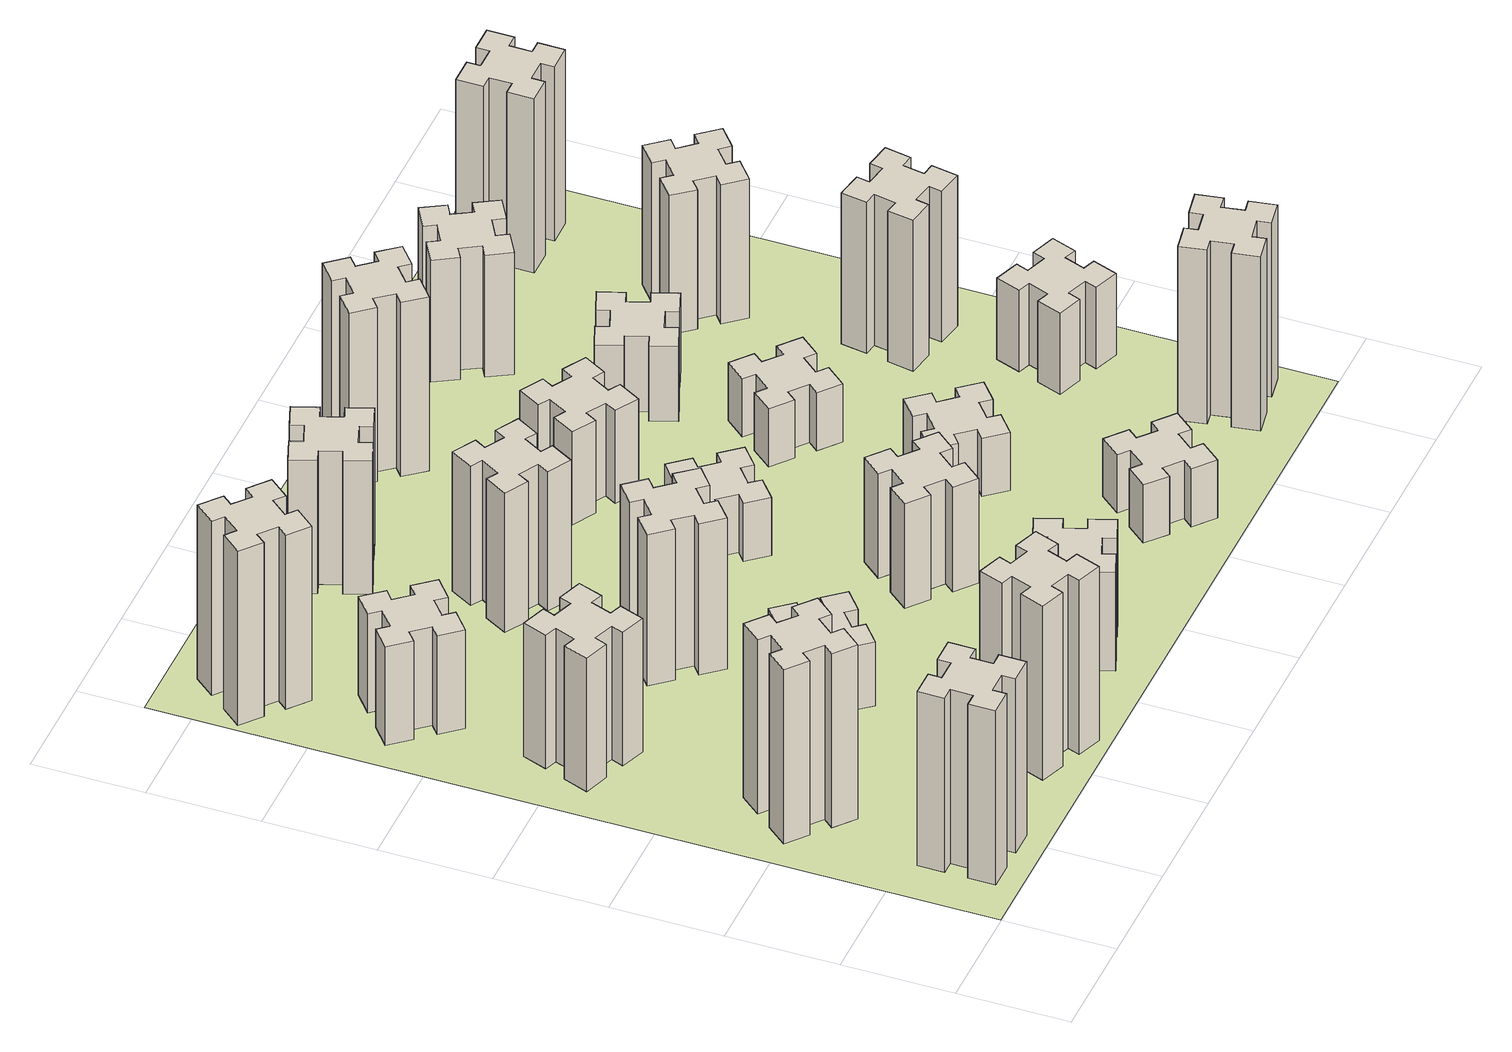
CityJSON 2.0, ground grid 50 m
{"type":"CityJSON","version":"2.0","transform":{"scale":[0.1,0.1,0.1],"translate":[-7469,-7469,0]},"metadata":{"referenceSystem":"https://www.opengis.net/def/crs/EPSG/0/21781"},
"CityObjects":{
"building1":{"type":"Building","attributes":{"class":"1000","function":"1000","usage":"1000","yearOfConstruction":2016,"roofType":"1000","measuredHeight":90,"storeysAboveGround":30,"storeysBelowGround":0},"geometry":[{"type":"Solid","lod":"1","boundaries":[[[[0,1,2,3,4,5,6,7,8,9,10,11,12,13,14,15,16,17,18,19]],[[17,16,20,21]],[[16,15,22,20]],[[15,14,23,22]],[[14,13,24,23]],[[13,12,25,24]],[[12,11,26,25]],[[11,10,27,26]],[[10,9,28,27]],[[9,8,29,28]],[[8,7,30,29]],[[7,6,31,30]],[[6,5,32,31]],[[5,4,33,32]],[[4,3,34,33]],[[3,2,35,34]],[[2,1,36,35]],[[1,0,37,36]],[[0,19,38,37]],[[19,18,39,38]],[[18,17,21,39]],[[24,25,26,27,28,29,30,31,32,33,34,35,36,37,38,39,21,20,22,23]]]]}]},
"building2":{"type":"Building","attributes":{"class":"1000","function":"1000","usage":"1000","yearOfConstruction":2016,"roofType":"1000","measuredHeight":90,"storeysAboveGround":30,"storeysBelowGround":0},"geometry":[{"type":"Solid","lod":"1","boundaries":[[[[40,41,42,43,44,45,46,47,48,49,50,51,52,53,54,55,56,57,58,59]],[[57,56,60,61]],[[56,55,62,60]],[[55,54,63,62]],[[54,53,64,63]],[[53,52,65,64]],[[52,51,66,65]],[[51,50,67,66]],[[50,49,68,67]],[[49,48,69,68]],[[48,47,70,69]],[[47,46,71,70]],[[46,45,72,71]],[[45,44,73,72]],[[44,43,74,73]],[[43,42,75,74]],[[42,41,76,75]],[[41,40,77,76]],[[40,59,78,77]],[[59,58,79,78]],[[58,57,61,79]],[[64,65,66,67,68,69,70,71,72,73,74,75,76,77,78,79,61,60,62,63]]]]}]},
"building3":{"type":"Building","attributes":{"class":"1000","function":"1000","usage":"1000","yearOfConstruction":2016,"roofType":"1000","measuredHeight":69,"storeysAboveGround":30,"storeysBelowGround":0},"geometry":[{"type":"Solid","lod":"1","boundaries":[[[[80,81,82,83,84,85,86,87,88,89,90,91,92,93,94,95,96,97,98,99]],[[97,96,100,101]],[[96,95,102,100]],[[95,94,103,102]],[[94,93,104,103]],[[93,92,105,104]],[[92,91,106,105]],[[91,90,107,106]],[[90,89,108,107]],[[89,88,109,108]],[[88,87,110,109]],[[87,86,111,110]],[[86,85,112,111]],[[85,84,113,112]],[[84,83,114,113]],[[83,82,115,114]],[[82,81,116,115]],[[81,80,117,116]],[[80,99,118,117]],[[99,98,119,118]],[[98,97,101,119]],[[104,105,106,107,108,109,110,111,112,113,114,115,116,117,118,119,101,100,102,103]]]]}]},
"building4":{"type":"Building","attributes":{"class":"1000","function":"1000","usage":"1000","yearOfConstruction":2016,"roofType":"1000","measuredHeight":51,"storeysAboveGround":30,"storeysBelowGround":0},"geometry":[{"type":"Solid","lod":"1","boundaries":[[[[120,121,122,123,124,125,126,127,128,129,130,131,132,133,134,135,136,137,138,139]],[[137,136,140,141]],[[136,135,142,140]],[[135,134,143,142]],[[134,133,144,143]],[[133,132,145,144]],[[132,131,146,145]],[[131,130,147,146]],[[130,129,148,147]],[[129,128,149,148]],[[128,127,150,149]],[[127,126,151,150]],[[126,125,152,151]],[[125,124,153,152]],[[124,123,154,153]],[[123,122,155,154]],[[122,121,156,155]],[[121,120,157,156]],[[120,139,158,157]],[[139,138,159,158]],[[138,137,141,159]],[[144,145,146,147,148,149,150,151,152,153,154,155,156,157,158,159,141,140,142,143]]]]}]},
"building5":{"type":"Building","attributes":{"class":"1000","function":"1000","usage":"1000","yearOfConstruction":2016,"roofType":"1000","measuredHeight":90,"storeysAboveGround":30,"storeysBelowGround":0},"geometry":[{"type":"Solid","lod":"1","boundaries":[[[[160,161,162,163,164,165,166,167,168,169,170,171,172,173,174,175,176,177,178,179]],[[177,176,180,181]],[[176,175,182,180]],[[175,174,183,182]],[[174,173,184,183]],[[173,172,185,184]],[[172,171,186,185]],[[171,170,187,186]],[[170,169,188,187]],[[169,168,189,188]],[[168,167,190,189]],[[167,166,191,190]],[[166,165,192,191]],[[165,164,193,192]],[[164,163,194,193]],[[163,162,195,194]],[[162,161,196,195]],[[161,160,197,196]],[[160,179,198,197]],[[179,178,199,198]],[[178,177,181,199]],[[184,185,186,187,188,189,190,191,192,193,194,195,196,197,198,199,181,180,182,183]]]]}]},
"building6":{"type":"Building","attributes":{"class":"1000","function":"1000","usage":"1000","yearOfConstruction":2016,"roofType":"1000","measuredHeight":90,"storeysAboveGround":30,"storeysBelowGround":0},"geometry":[{"type":"Solid","lod":"1","boundaries":[[[[200,201,202,203,204,205,206,207,208,209,210,211,212,213,214,215,216,217,218,219]],[[217,216,220,221]],[[216,215,222,220]],[[215,214,223,222]],[[214,213,224,223]],[[213,212,225,224]],[[212,211,226,225]],[[211,210,227,226]],[[210,209,228,227]],[[209,208,229,228]],[[208,207,230,229]],[[207,206,231,230]],[[206,205,232,231]],[[205,204,233,232]],[[204,203,234,233]],[[203,202,235,234]],[[202,201,236,235]],[[201,200,237,236]],[[200,219,238,237]],[[219,218,239,238]],[[218,217,221,239]],[[224,225,226,227,228,229,230,231,232,233,234,235,236,237,238,239,221,220,222,223]]]]}]},
"building7":{"type":"Building","attributes":{"class":"1000","function":"1000","usage":"1000","yearOfConstruction":2016,"roofType":"1000","measuredHeight":33,"storeysAboveGround":30,"storeysBelowGround":0},"geometry":[{"type":"Solid","lod":"1","boundaries":[[[[240,241,242,243,244,245,246,247,248,249,250,251,252,253,254,255,256,257,258,259]],[[257,256,260,261]],[[256,255,262,260]],[[255,254,263,262]],[[254,253,264,263]],[[253,252,265,264]],[[252,251,266,265]],[[251,250,267,266]],[[250,249,268,267]],[[249,248,269,268]],[[248,247,270,269]],[[247,246,271,270]],[[246,245,272,271]],[[245,244,273,272]],[[244,243,274,273]],[[243,242,275,274]],[[242,241,276,275]],[[241,240,277,276]],[[240,259,278,277]],[[259,258,279,278]],[[258,257,261,279]],[[264,265,266,267,268,269,270,271,272,273,274,275,276,277,278,279,261,260,262,263]]]]}]},
"building8":{"type":"Building","attributes":{"class":"1000","function":"1000","usage":"1000","yearOfConstruction":2016,"roofType":"1000","measuredHeight":78,"storeysAboveGround":30,"storeysBelowGround":0},"geometry":[{"type":"Solid","lod":"1","boundaries":[[[[280,281,282,283,284,285,286,287,288,289,290,291,292,293,294,295,296,297,298,299]],[[297,296,300,301]],[[296,295,302,300]],[[295,294,303,302]],[[294,293,304,303]],[[293,292,305,304]],[[292,291,306,305]],[[291,290,307,306]],[[290,289,308,307]],[[289,288,309,308]],[[288,287,310,309]],[[287,286,311,310]],[[286,285,312,311]],[[285,284,313,312]],[[284,283,314,313]],[[283,282,315,314]],[[282,281,316,315]],[[281,280,317,316]],[[280,299,318,317]],[[299,298,319,318]],[[298,297,301,319]],[[304,305,306,307,308,309,310,311,312,313,314,315,316,317,318,319,301,300,302,303]]]]}]},
"building9":{"type":"Building","attributes":{"class":"1000","function":"1000","usage":"1000","yearOfConstruction":2016,"roofType":"1000","measuredHeight":51,"storeysAboveGround":30,"storeysBelowGround":0},"geometry":[{"type":"Solid","lod":"1","boundaries":[[[[320,321,322,323,324,325,326,327,328,329,330,331,332,333,334,335,336,337,338,339]],[[337,336,340,341]],[[336,335,342,340]],[[335,334,343,342]],[[334,333,344,343]],[[333,332,345,344]],[[332,331,346,345]],[[331,330,347,346]],[[330,329,348,347]],[[329,328,349,348]],[[328,327,350,349]],[[327,326,351,350]],[[326,325,352,351]],[[325,324,353,352]],[[324,323,354,353]],[[323,322,355,354]],[[322,321,356,355]],[[321,320,357,356]],[[320,339,358,357]],[[339,338,359,358]],[[338,337,341,359]],[[344,345,346,347,348,349,350,351,352,353,354,355,356,357,358,359,341,340,342,343]]]]}]},
"building10":{"type":"Building","attributes":{"class":"1000","function":"1000","usage":"1000","yearOfConstruction":2016,"roofType":"1000","measuredHeight":72,"storeysAboveGround":30,"storeysBelowGround":0},"geometry":[{"type":"Solid","lod":"1","boundaries":[[[[360,361,362,363,364,365,366,367,368,369,370,371,372,373,374,375,376,377,378,379]],[[377,376,380,381]],[[376,375,382,380]],[[375,374,383,382]],[[374,373,384,383]],[[373,372,385,384]],[[372,371,386,385]],[[371,370,387,386]],[[370,369,388,387]],[[369,368,389,388]],[[368,367,390,389]],[[367,366,391,390]],[[366,365,392,391]],[[365,364,393,392]],[[364,363,394,393]],[[363,362,395,394]],[[362,361,396,395]],[[361,360,397,396]],[[360,379,398,397]],[[379,378,399,398]],[[378,377,381,399]],[[384,385,386,387,388,389,390,391,392,393,394,395,396,397,398,399,381,380,382,383]]]]}]},
"building11":{"type":"Building","attributes":{"class":"1000","function":"1000","usage":"1000","yearOfConstruction":2016,"roofType":"1000","measuredHeight":69,"storeysAboveGround":30,"storeysBelowGround":0},"geometry":[{"type":"Solid","lod":"1","boundaries":[[[[400,401,402,403,404,405,406,407,408,409,410,411,412,413,414,415,416,417,418,419]],[[417,416,420,421]],[[416,415,422,420]],[[415,414,423,422]],[[414,413,424,423]],[[413,412,425,424]],[[412,411,426,425]],[[411,410,427,426]],[[410,409,428,427]],[[409,408,429,428]],[[408,407,430,429]],[[407,406,431,430]],[[406,405,432,431]],[[405,404,433,432]],[[404,403,434,433]],[[403,402,435,434]],[[402,401,436,435]],[[401,400,437,436]],[[400,419,438,437]],[[419,418,439,438]],[[418,417,421,439]],[[424,425,426,427,428,429,430,431,432,433,434,435,436,437,438,439,421,420,422,423]]]]}]},
"building12":{"type":"Building","attributes":{"class":"1000","function":"1000","usage":"1000","yearOfConstruction":2016,"roofType":"1000","measuredHeight":54,"storeysAboveGround":30,"storeysBelowGround":0},"geometry":[{"type":"Solid","lod":"1","boundaries":[[[[440,441,442,443,444,445,446,447,448,449,450,451,452,453,454,455,456,457,458,459]],[[457,456,460,461]],[[456,455,462,460]],[[455,454,463,462]],[[454,453,464,463]],[[453,452,465,464]],[[452,451,466,465]],[[451,450,467,466]],[[450,449,468,467]],[[449,448,469,468]],[[448,447,470,469]],[[447,446,471,470]],[[446,445,472,471]],[[445,444,473,472]],[[444,443,474,473]],[[443,442,475,474]],[[442,441,476,475]],[[441,440,477,476]],[[440,459,478,477]],[[459,458,479,478]],[[458,457,461,479]],[[464,465,466,467,468,469,470,471,472,473,474,475,476,477,478,479,461,460,462,463]]]]}]},
"building13":{"type":"Building","attributes":{"class":"1000","function":"1000","usage":"1000","yearOfConstruction":2016,"roofType":"1000","measuredHeight":30,"storeysAboveGround":30,"storeysBelowGround":0},"geometry":[{"type":"Solid","lod":"1","boundaries":[[[[480,481,482,483,484,485,486,487,488,489,490,491,492,493,494,495,496,497,498,499]],[[497,496,500,501]],[[496,495,502,500]],[[495,494,503,502]],[[494,493,504,503]],[[493,492,505,504]],[[492,491,506,505]],[[491,490,507,506]],[[490,489,508,507]],[[489,488,509,508]],[[488,487,510,509]],[[487,486,511,510]],[[486,485,512,511]],[[485,484,513,512]],[[484,483,514,513]],[[483,482,515,514]],[[482,481,516,515]],[[481,480,517,516]],[[480,499,518,517]],[[499,498,519,518]],[[498,497,501,519]],[[504,505,506,507,508,509,510,511,512,513,514,515,516,517,518,519,501,500,502,503]]]]}]},
"building14":{"type":"Building","attributes":{"class":"1000","function":"1000","usage":"1000","yearOfConstruction":2016,"roofType":"1000","measuredHeight":48,"storeysAboveGround":30,"storeysBelowGround":0},"geometry":[{"type":"Solid","lod":"1","boundaries":[[[[520,521,522,523,524,525,526,527,528,529,530,531,532,533,534,535,536,537,538,539]],[[537,536,540,541]],[[536,535,542,540]],[[535,534,543,542]],[[534,533,544,543]],[[533,532,545,544]],[[532,531,546,545]],[[531,530,547,546]],[[530,529,548,547]],[[529,528,549,548]],[[528,527,550,549]],[[527,526,551,550]],[[526,525,552,551]],[[525,524,553,552]],[[524,523,554,553]],[[523,522,555,554]],[[522,521,556,555]],[[521,520,557,556]],[[520,539,558,557]],[[539,538,559,558]],[[538,537,541,559]],[[544,545,546,547,548,549,550,551,552,553,554,555,556,557,558,559,541,540,542,543]]]]}]},
"building15":{"type":"Building","attributes":{"class":"1000","function":"1000","usage":"1000","yearOfConstruction":2016,"roofType":"1000","measuredHeight":30,"storeysAboveGround":30,"storeysBelowGround":0},"geometry":[{"type":"Solid","lod":"1","boundaries":[[[[560,561,562,563,564,565,566,567,568,569,570,571,572,573,574,575,576,577,578,579]],[[577,576,580,581]],[[576,575,582,580]],[[575,574,583,582]],[[574,573,584,583]],[[573,572,585,584]],[[572,571,586,585]],[[571,570,587,586]],[[570,569,588,587]],[[569,568,589,588]],[[568,567,590,589]],[[567,566,591,590]],[[566,565,592,591]],[[565,564,593,592]],[[564,563,594,593]],[[563,562,595,594]],[[562,561,596,595]],[[561,560,597,596]],[[560,579,598,597]],[[579,578,599,598]],[[578,577,581,599]],[[584,585,586,587,588,589,590,591,592,593,594,595,596,597,598,599,581,580,582,583]]]]}]},
"building16":{"type":"Building","attributes":{"class":"1000","function":"1000","usage":"1000","yearOfConstruction":2016,"roofType":"1000","measuredHeight":90,"storeysAboveGround":30,"storeysBelowGround":0},"geometry":[{"type":"Solid","lod":"1","boundaries":[[[[600,601,602,603,604,605,606,607,608,609,610,611,612,613,614,615,616,617,618,619]],[[617,616,620,621]],[[616,615,622,620]],[[615,614,623,622]],[[614,613,624,623]],[[613,612,625,624]],[[612,611,626,625]],[[611,610,627,626]],[[610,609,628,627]],[[609,608,629,628]],[[608,607,630,629]],[[607,606,631,630]],[[606,605,632,631]],[[605,604,633,632]],[[604,603,634,633]],[[603,602,635,634]],[[602,601,636,635]],[[601,600,637,636]],[[600,619,638,637]],[[619,618,639,638]],[[618,617,621,639]],[[624,625,626,627,628,629,630,631,632,633,634,635,636,637,638,639,621,620,622,623]]]]}]},
"building17":{"type":"Building","attributes":{"class":"1000","function":"1000","usage":"1000","yearOfConstruction":2016,"roofType":"1000","measuredHeight":30,"storeysAboveGround":30,"storeysBelowGround":0},"geometry":[{"type":"Solid","lod":"1","boundaries":[[[[640,641,642,643,644,645,646,647,648,649,650,651,652,653,654,655,656,657,658,659]],[[657,656,660,661]],[[656,655,662,660]],[[655,654,663,662]],[[654,653,664,663]],[[653,652,665,664]],[[652,651,666,665]],[[651,650,667,666]],[[650,649,668,667]],[[649,648,669,668]],[[648,647,670,669]],[[647,646,671,670]],[[646,645,672,671]],[[645,644,673,672]],[[644,643,674,673]],[[643,642,675,674]],[[642,641,676,675]],[[641,640,677,676]],[[640,659,678,677]],[[659,658,679,678]],[[658,657,661,679]],[[664,665,666,667,668,669,670,671,672,673,674,675,676,677,678,679,661,660,662,663]]]]}]},
"building18":{"type":"Building","attributes":{"class":"1000","function":"1000","usage":"1000","yearOfConstruction":2016,"roofType":"1000","measuredHeight":30,"storeysAboveGround":30,"storeysBelowGround":0},"geometry":[{"type":"Solid","lod":"1","boundaries":[[[[680,681,682,683,684,685,686,687,688,689,690,691,692,693,694,695,696,697,698,699]],[[697,696,700,701]],[[696,695,702,700]],[[695,694,703,702]],[[694,693,704,703]],[[693,692,705,704]],[[692,691,706,705]],[[691,690,707,706]],[[690,689,708,707]],[[689,688,709,708]],[[688,687,710,709]],[[687,686,711,710]],[[686,685,712,711]],[[685,684,713,712]],[[684,683,714,713]],[[683,682,715,714]],[[682,681,716,715]],[[681,680,717,716]],[[680,699,718,717]],[[699,698,719,718]],[[698,697,701,719]],[[704,705,706,707,708,709,710,711,712,713,714,715,716,717,718,719,701,700,702,703]]]]}]},
"building19":{"type":"Building","attributes":{"class":"1000","function":"1000","usage":"1000","yearOfConstruction":2016,"roofType":"1000","measuredHeight":39,"storeysAboveGround":30,"storeysBelowGround":0},"geometry":[{"type":"Solid","lod":"1","boundaries":[[[[720,721,722,723,724,725,726,727,728,729,730,731,732,733,734,735,736,737,738,739]],[[737,736,740,741]],[[736,735,742,740]],[[735,734,743,742]],[[734,733,744,743]],[[733,732,745,744]],[[732,731,746,745]],[[731,730,747,746]],[[730,729,748,747]],[[729,728,749,748]],[[728,727,750,749]],[[727,726,751,750]],[[726,725,752,751]],[[725,724,753,752]],[[724,723,754,753]],[[723,722,755,754]],[[722,721,756,755]],[[721,720,757,756]],[[720,739,758,757]],[[739,738,759,758]],[[738,737,741,759]],[[744,745,746,747,748,749,750,751,752,753,754,755,756,757,758,759,741,740,742,743]]]]}]},
"building20":{"type":"Building","attributes":{"class":"1000","function":"1000","usage":"1000","yearOfConstruction":2016,"roofType":"1000","measuredHeight":90,"storeysAboveGround":30,"storeysBelowGround":0},"geometry":[{"type":"Solid","lod":"1","boundaries":[[[[760,761,762,763,764,765,766,767,768,769,770,771,772,773,774,775,776,777,778,779]],[[777,776,780,781]],[[776,775,782,780]],[[775,774,783,782]],[[774,773,784,783]],[[773,772,785,784]],[[772,771,786,785]],[[771,770,787,786]],[[770,769,788,787]],[[769,768,789,788]],[[768,767,790,789]],[[767,766,791,790]],[[766,765,792,791]],[[765,764,793,792]],[[764,763,794,793]],[[763,762,795,794]],[[762,761,796,795]],[[761,760,797,796]],[[760,779,798,797]],[[779,778,799,798]],[[778,777,781,799]],[[784,785,786,787,788,789,790,791,792,793,794,795,796,797,798,799,781,780,782,783]]]]}]},
"building21":{"type":"Building","attributes":{"class":"1000","function":"1000","usage":"1000","yearOfConstruction":2016,"roofType":"1000","measuredHeight":63,"storeysAboveGround":30,"storeysBelowGround":0},"geometry":[{"type":"Solid","lod":"1","boundaries":[[[[800,801,802,803,804,805,806,807,808,809,810,811,812,813,814,815,816,817,818,819]],[[817,816,820,821]],[[816,815,822,820]],[[815,814,823,822]],[[814,813,824,823]],[[813,812,825,824]],[[812,811,826,825]],[[811,810,827,826]],[[810,809,828,827]],[[809,808,829,828]],[[808,807,830,829]],[[807,806,831,830]],[[806,805,832,831]],[[805,804,833,832]],[[804,803,834,833]],[[803,802,835,834]],[[802,801,836,835]],[[801,800,837,836]],[[800,819,838,837]],[[819,818,839,838]],[[818,817,821,839]],[[824,825,826,827,828,829,830,831,832,833,834,835,836,837,838,839,821,820,822,823]]]]}]},
"building22":{"type":"Building","attributes":{"class":"1000","function":"1000","usage":"1000","yearOfConstruction":2016,"roofType":"1000","measuredHeight":42,"storeysAboveGround":30,"storeysBelowGround":0},"geometry":[{"type":"Solid","lod":"1","boundaries":[[[[840,841,842,843,844,845,846,847,848,849,850,851,852,853,854,855,856,857,858,859]],[[857,856,860,861]],[[856,855,862,860]],[[855,854,863,862]],[[854,853,864,863]],[[853,852,865,864]],[[852,851,866,865]],[[851,850,867,866]],[[850,849,868,867]],[[849,848,869,868]],[[848,847,870,869]],[[847,846,871,870]],[[846,845,872,871]],[[845,844,873,872]],[[844,843,874,873]],[[843,842,875,874]],[[842,841,876,875]],[[841,840,877,876]],[[840,859,878,877]],[[859,858,879,878]],[[858,857,861,879]],[[864,865,866,867,868,869,870,871,872,873,874,875,876,877,878,879,861,860,862,863]]]]}]},
"building23":{"type":"Building","attributes":{"class":"1000","function":"1000","usage":"1000","yearOfConstruction":2016,"roofType":"1000","measuredHeight":78,"storeysAboveGround":30,"storeysBelowGround":0},"geometry":[{"type":"Solid","lod":"1","boundaries":[[[[880,881,882,883,884,885,886,887,888,889,890,891,892,893,894,895,896,897,898,899]],[[897,896,900,901]],[[896,895,902,900]],[[895,894,903,902]],[[894,893,904,903]],[[893,892,905,904]],[[892,891,906,905]],[[891,890,907,906]],[[890,889,908,907]],[[889,888,909,908]],[[888,887,910,909]],[[887,886,911,910]],[[886,885,912,911]],[[885,884,913,912]],[[884,883,914,913]],[[883,882,915,914]],[[882,881,916,915]],[[881,880,917,916]],[[880,899,918,917]],[[899,898,919,918]],[[898,897,901,919]],[[904,905,906,907,908,909,910,911,912,913,914,915,916,917,918,919,901,900,902,903]]]]}]},
"building24":{"type":"Building","attributes":{"class":"1000","function":"1000","usage":"1000","yearOfConstruction":2016,"roofType":"1000","measuredHeight":72,"storeysAboveGround":30,"storeysBelowGround":0},"geometry":[{"type":"Solid","lod":"1","boundaries":[[[[920,921,922,923,924,925,926,927,928,929,930,931,932,933,934,935,936,937,938,939]],[[937,936,940,941]],[[936,935,942,940]],[[935,934,943,942]],[[934,933,944,943]],[[933,932,945,944]],[[932,931,946,945]],[[931,930,947,946]],[[930,929,948,947]],[[929,928,949,948]],[[928,927,950,949]],[[927,926,951,950]],[[926,925,952,951]],[[925,924,953,952]],[[924,923,954,953]],[[923,922,955,954]],[[922,921,956,955]],[[921,920,957,956]],[[920,939,958,957]],[[939,938,959,958]],[[938,937,941,959]],[[944,945,946,947,948,949,950,951,952,953,954,955,956,957,958,959,941,940,942,943]]]]}]},
"building25":{"type":"Building","attributes":{"class":"1000","function":"1000","usage":"1000","yearOfConstruction":2016,"roofType":"1000","measuredHeight":90,"storeysAboveGround":30,"storeysBelowGround":0},"geometry":[{"type":"Solid","lod":"1","boundaries":[[[[960,961,962,963,964,965,966,967,968,969,970,971,972,973,974,975,976,977,978,979]],[[977,976,980,981]],[[976,975,982,980]],[[975,974,983,982]],[[974,973,984,983]],[[973,972,985,984]],[[972,971,986,985]],[[971,970,987,986]],[[970,969,988,987]],[[969,968,989,988]],[[968,967,990,989]],[[967,966,991,990]],[[966,965,992,991]],[[965,964,993,992]],[[964,963,994,993]],[[963,962,995,994]],[[962,961,996,995]],[[961,960,997,996]],[[960,979,998,997]],[[979,978,999,998]],[[978,977,981,999]],[[984,985,986,987,988,989,990,991,992,993,994,995,996,997,998,999,981,980,982,983]]]]}]},
"landuse1":{"type":"LandUse","attributes":{"name":"plot1","function":"1010"},"geometry":[{"type":"MultiSurface","lod":"1","boundaries":[[[1000,1001,1002,1003]]]}]}
},
"vertices":[
[265,325,0],[265,225,0],[205,225,0],[205,105,0],[325,105,0],[325,165,0],[425,165,0],[425,105,0],[545,105,0],[545,225,0],[485,225,0],[485,325,0],[545,325,0],[545,445,0],[425,445,0],[425,385,0],[325,385,0],[325,445,0],[205,445,0],[205,325,0],[325,385,900],[325,445,900],[425,385,900],[425,445,900],[545,445,900],[545,325,900],[485,325,900],[485,225,900],[545,225,900],[545,105,900],[425,105,900],[425,165,900],[325,165,900],[325,105,900],[205,105,900],[205,225,900],[265,225,900],[265,325,900],[205,325,900],[205,445,900],
[484,1067,0],[408,1132,0],[446,1178,0],[354,1255,0],[277,1163,0],[323,1124,0],[259,1048,0],[213,1086,0],[136,994,0],[228,917,0],[266,963,0],[343,899,0],[304,853,0],[396,776,0],[473,868,0],[427,906,0],[492,983,0],[538,944,0],[615,1036,0],[523,1113,0],[492,983,900],[538,944,900],[427,906,900],[473,868,900],[396,776,900],[304,853,900],[343,899,900],[266,963,900],[228,917,900],[136,994,900],[213,1086,900],[259,1048,900],[323,1124,900],[277,1163,900],[354,1255,900],[446,1178,900],[408,1132,900],[484,1067,900],[523,1113,900],[615,1036,900],
[291,1869,0],[385,1835,0],[364,1779,0],[477,1737,0],[518,1850,0],[462,1871,0],[496,1965,0],[552,1944,0],[593,2057,0],[480,2098,0],[460,2042,0],[366,2076,0],[387,2132,0],[274,2173,0],[233,2060,0],[289,2040,0],[255,1946,0],[199,1967,0],[157,1854,0],[270,1813,0],[255,1946,690],[199,1967,690],[289,2040,690],[233,2060,690],[274,2173,690],[387,2132,690],[366,2076,690],[460,2042,690],[480,2098,690],[593,2057,690],[552,1944,690],[496,1965,690],[462,1871,690],[518,1850,690],[477,1737,690],[364,1779,690],[385,1835,690],[291,1869,690],[270,1813,690],[157,1854,690],
[492,2728,0],[427,2804,0],[473,2843,0],[396,2935,0],[304,2858,0],[343,2812,0],[266,2747,0],[228,2793,0],[136,2716,0],[213,2624,0],[259,2663,0],[323,2586,0],[277,2548,0],[354,2456,0],[446,2533,0],[408,2579,0],[484,2643,0],[523,2597,0],[615,2674,0],[538,2766,0],[484,2643,510],[523,2597,510],[408,2579,510],[446,2533,510],[354,2456,510],[277,2548,510],[323,2586,510],[259,2663,510],[213,2624,510],[136,2716,510],[228,2793,510],[266,2747,510],[343,2812,510],[304,2858,510],[396,2935,510],[473,2843,510],[427,2804,510],[492,2728,510],[538,2766,510],[615,2674,510],
[1029,360,0],[995,266,0],[939,287,0],[897,174,0],[1010,133,0],[1031,189,0],[1125,155,0],[1104,99,0],[1217,57,0],[1258,170,0],[1202,191,0],[1236,285,0],[1292,264,0],[1333,377,0],[1220,418,0],[1200,362,0],[1106,396,0],[1127,452,0],[1014,493,0],[973,380,0],[1106,396,900],[1127,452,900],[1200,362,900],[1220,418,900],[1333,377,900],[1292,264,900],[1236,285,900],[1202,191,900],[1258,170,900],[1217,57,900],[1104,99,900],[1125,155,900],[1031,189,900],[1010,133,900],[897,174,900],[939,287,900],[995,266,900],[1029,360,900],[973,380,900],[1014,493,900],
[384,3387,0],[308,3452,0],[346,3498,0],[254,3575,0],[177,3483,0],[223,3444,0],[159,3368,0],[113,3406,0],[36,3314,0],[128,3237,0],[166,3283,0],[243,3219,0],[204,3173,0],[296,3096,0],[373,3188,0],[327,3226,0],[392,3303,0],[438,3264,0],[515,3356,0],[423,3433,0],[392,3303,900],[438,3264,900],[327,3226,900],[373,3188,900],[296,3096,900],[204,3173,900],[243,3219,900],[166,3283,900],[128,3237,900],[36,3314,900],[113,3406,900],[159,3368,900],[223,3444,900],[177,3483,900],[254,3575,900],[346,3498,900],[308,3452,900],[384,3387,900],[423,3433,900],[515,3356,900],
[1083,1332,0],[1006,1267,0],[968,1313,0],[876,1236,0],[953,1144,0],[999,1183,0],[1063,1106,0],[1017,1068,0],[1094,976,0],[1186,1053,0],[1148,1099,0],[1224,1163,0],[1263,1117,0],[1355,1194,0],[1278,1286,0],[1232,1248,0],[1167,1324,0],[1213,1363,0],[1136,1455,0],[1044,1378,0],[1167,1324,330],[1213,1363,330],[1232,1248,330],[1278,1286,330],[1355,1194,330],[1263,1117,330],[1224,1163,330],[1148,1099,330],[1186,1053,330],[1094,976,330],[1017,1068,330],[1063,1106,330],[999,1183,330],[953,1144,330],[876,1236,330],[968,1313,330],[1006,1267,330],[1083,1332,330],[1044,1378,330],[1136,1455,330],
[1083,1972,0],[1006,1907,0],[968,1953,0],[876,1876,0],[953,1784,0],[999,1823,0],[1063,1746,0],[1017,1708,0],[1094,1616,0],[1186,1693,0],[1148,1739,0],[1224,1803,0],[1263,1757,0],[1355,1834,0],[1278,1926,0],[1232,1888,0],[1167,1964,0],[1213,2003,0],[1136,2095,0],[1044,2018,0],[1167,1964,780],[1213,2003,780],[1232,1888,780],[1278,1926,780],[1355,1834,780],[1263,1757,780],[1224,1803,780],[1148,1739,780],[1186,1693,780],[1094,1616,780],[1017,1708,780],[1063,1746,780],[999,1823,780],[953,1784,780],[876,1876,780],[968,1953,780],[1006,1907,780],[1083,1972,780],[1044,2018,780],[1136,2095,780],
[1765,496,0],[1671,462,0],[1650,518,0],[1537,477,0],[1579,364,0],[1635,385,0],[1669,291,0],[1613,270,0],[1654,157,0],[1767,199,0],[1746,255,0],[1840,289,0],[1860,233,0],[1973,274,0],[1932,387,0],[1876,366,0],[1842,460,0],[1898,480,0],[1857,593,0],[1744,552,0],[1842,460,510],[1898,480,510],[1876,366,510],[1932,387,510],[1973,274,510],[1860,233,510],[1840,289,510],[1746,255,510],[1767,199,510],[1654,157,510],[1613,270,510],[1669,291,510],[1635,385,510],[1579,364,510],[1537,477,510],[1650,518,510],[1671,462,510],[1765,496,510],[1744,552,510],[1857,593,510],
[1314,2666,0],[1227,2716,0],[1257,2768,0],[1153,2828,0],[1093,2724,0],[1145,2694,0],[1095,2607,0],[1043,2637,0],[983,2533,0],[1087,2473,0],[1117,2525,0],[1204,2475,0],[1174,2423,0],[1278,2363,0],[1338,2467,0],[1286,2497,0],[1336,2584,0],[1388,2554,0],[1448,2658,0],[1344,2718,0],[1336,2584,720],[1388,2554,720],[1286,2497,720],[1338,2467,720],[1278,2363,720],[1174,2423,720],[1204,2475,720],[1117,2525,720],[1087,2473,720],[983,2533,720],[1043,2637,720],[1095,2607,720],[1145,2694,720],[1093,2724,720],[1153,2828,720],[1257,2768,720],[1227,2716,720],[1314,2666,720],[1344,2718,720],[1448,2658,720],
[1125,3456,0],[1031,3422,0],[1010,3478,0],[897,3437,0],[939,3324,0],[995,3345,0],[1029,3251,0],[973,3230,0],[1014,3117,0],[1127,3159,0],[1106,3215,0],[1200,3249,0],[1220,3193,0],[1333,3234,0],[1292,3347,0],[1236,3326,0],[1202,3420,0],[1258,3440,0],[1217,3553,0],[1104,3512,0],[1202,3420,690],[1258,3440,690],[1236,3326,690],[1292,3347,690],[1333,3234,690],[1220,3193,690],[1200,3249,690],[1106,3215,690],[1127,3159,690],[1014,3117,690],[973,3230,690],[1029,3251,690],[995,3345,690],[939,3324,690],[897,3437,690],[1010,3478,690],[1031,3422,690],[1125,3456,690],[1104,3512,690],[1217,3553,690],
[1846,1063,0],[1923,999,0],[1884,953,0],[1976,876,0],[2053,968,0],[2007,1006,0],[2072,1083,0],[2118,1044,0],[2195,1136,0],[2103,1213,0],[2064,1167,0],[1988,1232,0],[2026,1278,0],[1934,1355,0],[1857,1263,0],[1903,1224,0],[1839,1148,0],[1793,1186,0],[1716,1094,0],[1808,1017,0],[1839,1148,540],[1793,1186,540],[1903,1224,540],[1857,1263,540],[1934,1355,540],[2026,1278,540],[1988,1232,540],[2064,1167,540],[2103,1213,540],[2195,1136,540],[2118,1044,540],[2072,1083,540],[2007,1006,540],[2053,968,540],[1976,876,540],[1884,953,540],[1923,999,540],[1846,1063,540],[1808,1017,540],[1716,1094,540],
[1972,1988,0],[1907,2064,0],[1953,2103,0],[1876,2195,0],[1784,2118,0],[1823,2072,0],[1746,2007,0],[1708,2053,0],[1616,1976,0],[1693,1884,0],[1739,1923,0],[1803,1846,0],[1757,1808,0],[1834,1716,0],[1926,1793,0],[1888,1839,0],[1964,1903,0],[2003,1857,0],[2095,1934,0],[2018,2026,0],[1964,1903,300],[2003,1857,300],[1888,1839,300],[1926,1793,300],[1834,1716,300],[1757,1808,300],[1803,1846,300],[1739,1923,300],[1693,1884,300],[1616,1976,300],[1708,2053,300],[1746,2007,300],[1823,2072,300],[1784,2118,300],[1876,2195,300],[1953,2103,300],[1907,2064,300],[1972,1988,300],[2018,2026,300],[2095,1934,300],
[2026,2497,0],[2076,2584,0],[2128,2554,0],[2188,2658,0],[2084,2718,0],[2054,2666,0],[1967,2716,0],[1997,2768,0],[1893,2828,0],[1833,2724,0],[1885,2694,0],[1835,2607,0],[1783,2637,0],[1723,2533,0],[1827,2473,0],[1857,2525,0],[1944,2475,0],[1914,2423,0],[2018,2363,0],[2078,2467,0],[1944,2475,480],[1914,2423,480],[1857,2525,480],[1827,2473,480],[1723,2533,480],[1783,2637,480],[1835,2607,480],[1885,2694,480],[1833,2724,480],[1893,2828,480],[1997,2768,480],[1967,2716,480],[2054,2666,480],[2084,2718,480],[2188,2658,480],[2128,2554,480],[2076,2584,480],[2026,2497,480],[2078,2467,480],[2018,2363,480],
[2586,323,0],[2663,259,0],[2624,213,0],[2716,136,0],[2793,228,0],[2747,266,0],[2812,343,0],[2858,304,0],[2935,396,0],[2843,473,0],[2804,427,0],[2728,492,0],[2766,538,0],[2674,615,0],[2597,523,0],[2643,484,0],[2579,408,0],[2533,446,0],[2456,354,0],[2548,277,0],[2579,408,300],[2533,446,300],[2643,484,300],[2597,523,300],[2674,615,300],[2766,538,300],[2728,492,300],[2804,427,300],[2843,473,300],[2935,396,300],[2858,304,300],[2812,343,300],[2747,266,300],[2793,228,300],[2716,136,300],[2624,213,300],[2663,259,300],[2586,323,300],[2548,277,300],[2456,354,300],
[1823,3552,0],[1746,3487,0],[1708,3533,0],[1616,3456,0],[1693,3364,0],[1739,3403,0],[1803,3326,0],[1757,3288,0],[1834,3196,0],[1926,3273,0],[1888,3319,0],[1964,3383,0],[2003,3337,0],[2095,3414,0],[2018,3506,0],[1972,3468,0],[1907,3544,0],[1953,3583,0],[1876,3675,0],[1784,3598,0],[1907,3544,900],[1953,3583,900],[1972,3468,900],[2018,3506,900],[2095,3414,900],[2003,3337,900],[1964,3383,900],[1888,3319,900],[1926,3273,900],[1834,3196,900],[1757,3288,900],[1803,3326,900],[1739,3403,900],[1693,3364,900],[1616,3456,900],[1708,3533,900],[1746,3487,900],[1823,3552,900],[1784,3598,900],[1876,3675,900],
[2628,1099,0],[2704,1163,0],[2743,1117,0],[2835,1194,0],[2758,1286,0],[2712,1248,0],[2647,1324,0],[2693,1363,0],[2616,1455,0],[2524,1378,0],[2563,1332,0],[2486,1267,0],[2448,1313,0],[2356,1236,0],[2433,1144,0],[2479,1183,0],[2543,1106,0],[2497,1068,0],[2574,976,0],[2666,1053,0],[2543,1106,300],[2497,1068,300],[2479,1183,300],[2433,1144,300],[2356,1236,300],[2448,1313,300],[2486,1267,300],[2563,1332,300],[2524,1378,300],[2616,1455,300],[2693,1363,300],[2647,1324,300],[2712,1248,300],[2758,1286,300],[2835,1194,300],[2743,1117,300],[2704,1163,300],[2628,1099,300],[2666,1053,300],[2574,976,300],
[2704,2007,0],[2628,2072,0],[2666,2118,0],[2574,2195,0],[2497,2103,0],[2543,2064,0],[2479,1988,0],[2433,2026,0],[2356,1934,0],[2448,1857,0],[2486,1903,0],[2563,1839,0],[2524,1793,0],[2616,1716,0],[2693,1808,0],[2647,1846,0],[2712,1923,0],[2758,1884,0],[2835,1976,0],[2743,2053,0],[2712,1923,300],[2758,1884,300],[2647,1846,300],[2693,1808,300],[2616,1716,300],[2524,1793,300],[2563,1839,300],[2486,1903,300],[2448,1857,300],[2356,1934,300],[2433,2026,300],[2479,1988,300],[2543,2064,300],[2497,2103,300],[2574,2195,300],[2666,2118,300],[2628,2072,300],[2704,2007,300],[2743,2053,300],[2835,1976,300],
[2586,2475,0],[2680,2509,0],[2700,2453,0],[2813,2494,0],[2772,2607,0],[2716,2586,0],[2682,2680,0],[2738,2700,0],[2697,2813,0],[2584,2772,0],[2605,2716,0],[2511,2682,0],[2490,2738,0],[2377,2697,0],[2419,2584,0],[2475,2605,0],[2509,2511,0],[2453,2490,0],[2494,2377,0],[2607,2419,0],[2509,2511,390],[2453,2490,390],[2475,2605,390],[2419,2584,390],[2377,2697,390],[2490,2738,390],[2511,2682,390],[2605,2716,390],[2584,2772,390],[2697,2813,390],[2738,2700,390],[2682,2680,390],[2716,2586,390],[2772,2607,390],[2813,2494,390],[2700,2453,390],[2680,2509,390],[2586,2475,390],[2607,2419,390],[2494,2377,390],
[3465,492,0],[3367,475,0],[3357,534,0],[3238,513,0],[3259,395,0],[3318,405,0],[3336,307,0],[3277,297,0],[3297,178,0],[3416,199,0],[3405,258,0],[3504,276,0],[3514,217,0],[3632,237,0],[3611,356,0],[3552,345,0],[3535,444,0],[3594,454,0],[3573,572,0],[3455,551,0],[3535,444,900],[3594,454,900],[3552,345,900],[3611,356,900],[3632,237,900],[3514,217,900],[3504,276,900],[3405,258,900],[3416,199,900],[3297,178,900],[3277,297,900],[3336,307,900],[3318,405,900],[3259,395,900],[3238,513,900],[3357,534,900],[3367,475,900],[3465,492,900],[3455,551,900],[3573,572,900],
[2716,3347,0],[2666,3434,0],[2718,3464,0],[2658,3568,0],[2554,3508,0],[2584,3456,0],[2497,3406,0],[2467,3458,0],[2363,3398,0],[2423,3294,0],[2475,3324,0],[2525,3237,0],[2473,3207,0],[2533,3103,0],[2637,3163,0],[2607,3215,0],[2694,3265,0],[2724,3213,0],[2828,3273,0],[2768,3377,0],[2694,3265,630],[2724,3213,630],[2607,3215,630],[2637,3163,630],[2533,3103,630],[2473,3207,630],[2525,3237,630],[2475,3324,630],[2423,3294,630],[2363,3398,630],[2467,3458,630],[2497,3406,630],[2584,3456,630],[2554,3508,630],[2658,3568,630],[2718,3464,630],[2666,3434,630],[2716,3347,630],[2768,3377,630],[2828,3273,630],
[3351,1029,0],[3445,995,0],[3424,939,0],[3537,897,0],[3578,1010,0],[3522,1031,0],[3556,1125,0],[3612,1104,0],[3653,1217,0],[3540,1258,0],[3520,1202,0],[3426,1236,0],[3447,1292,0],[3334,1333,0],[3293,1220,0],[3349,1200,0],[3315,1106,0],[3259,1127,0],[3217,1014,0],[3330,973,0],[3315,1106,420],[3259,1127,420],[3349,1200,420],[3293,1220,420],[3334,1333,420],[3447,1292,420],[3426,1236,420],[3520,1202,420],[3540,1258,420],[3653,1217,420],[3612,1104,420],[3556,1125,420],[3522,1031,420],[3578,1010,420],[3537,897,420],[3424,939,420],[3445,995,420],[3351,1029,420],[3330,973,420],[3217,1014,420],
[3267,1656,0],[3365,1638,0],[3355,1579,0],[3473,1558,0],[3494,1677,0],[3435,1687,0],[3452,1785,0],[3511,1775,0],[3532,1893,0],[3414,1914,0],[3404,1855,0],[3305,1872,0],[3316,1931,0],[3197,1952,0],[3177,1834,0],[3236,1824,0],[3218,1725,0],[3159,1736,0],[3138,1617,0],[3257,1597,0],[3218,1725,780],[3159,1736,780],[3236,1824,780],[3177,1834,780],[3197,1952,780],[3316,1931,780],[3305,1872,780],[3404,1855,780],[3414,1914,780],[3532,1893,780],[3511,1775,780],[3452,1785,780],[3435,1687,780],[3494,1677,780],[3473,1558,780],[3355,1579,780],[3365,1638,780],[3267,1656,780],[3257,1597,780],[3138,1617,780],
[3119,2563,0],[3183,2486,0],[3137,2448,0],[3214,2356,0],[3306,2433,0],[3268,2479,0],[3344,2543,0],[3383,2497,0],[3475,2574,0],[3398,2666,0],[3352,2628,0],[3287,2704,0],[3333,2743,0],[3256,2835,0],[3164,2758,0],[3203,2712,0],[3126,2647,0],[3088,2693,0],[2996,2616,0],[3073,2524,0],[3126,2647,720],[3088,2693,720],[3203,2712,720],[3164,2758,720],[3256,2835,720],[3333,2743,720],[3287,2704,720],[3352,2628,720],[3398,2666,720],[3475,2574,720],[3383,2497,720],[3344,2543,720],[3268,2479,720],[3306,2433,720],[3214,2356,720],[3137,2448,720],[3183,2486,720],[3119,2563,720],[3073,2524,720],[2996,2616,720],
[3285,3325,0],[3385,3325,0],[3385,3265,0],[3505,3265,0],[3505,3385,0],[3445,3385,0],[3445,3485,0],[3505,3485,0],[3505,3605,0],[3385,3605,0],[3385,3545,0],[3285,3545,0],[3285,3605,0],[3165,3605,0],[3165,3485,0],[3225,3485,0],[3225,3385,0],[3165,3385,0],[3165,3265,0],[3285,3265,0],[3225,3385,900],[3165,3385,900],[3225,3485,900],[3165,3485,900],[3165,3605,900],[3285,3605,900],[3285,3545,900],[3385,3545,900],[3385,3605,900],[3505,3605,900],[3505,3485,900],[3445,3485,900],[3445,3385,900],[3505,3385,900],[3505,3265,900],[3385,3265,900],[3385,3325,900],[3285,3325,900],[3285,3265,900],[3165,3265,900],
[5,3705,0],[3705,3705,0],[3705,5,0],[5,5,0]
]}
